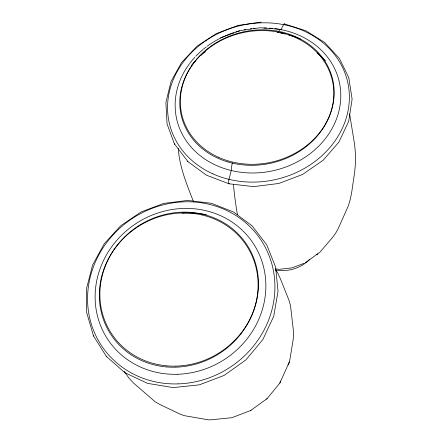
<?xml version="1.0" encoding="UTF-8"?>
<svg xmlns="http://www.w3.org/2000/svg" width="442" height="442" viewBox="0 0 442 442"><rect width="100%" height="100%" fill="white"/><g stroke="black" fill="none" stroke-linecap="round" stroke-linejoin="round"><path stroke-width="0.66" d="M124.163 371.219L129.13 378.358L133.467 382.976L155.087 401.723L159.755 404.452L179.877 414.027L184.032 415.613L208.806 419.9L211.906 419.712L231.818 417.707L250.691 410.496L267.106 398.629L279.852 383.026L289.399 361.904L290.079 358.539L293.538 337.229L293.626 332.688L290.51 305.566L288.913 300.129L280.62 279.333L278.068 273.648L275.67 269.753M281.852 33.222L282.25 32.084M288.046 364.899L289.399 361.904M279.852 383.026L280.742 381.07M278.775 31.382A10.133 2.221 -79 0 1 280.996 29.625L283.521 24.614A3.707 0.801 -79.1 0 1 284.416 24.133M305.45 262.642L319.98 252.144L332.373 237.663L335.55 233.376L338.263 228.514L348.429 205.629L350.456 198.751L351.838 191.342L354.733 171.513L355.495 163.07L355.495 154.225L354.677 144.965L349.594 113.782M250.691 410.496L251.139 410.176M266.476 399.087L267.106 398.629M316.765 254.669L317.875 253.901M304.102 263.294L292.118 267.846L279.366 269.327L275.587 268.885M238.072 25.421L216.26 33.609L197.055 46.183L181.651 62.432L171.06 81.416L165.894 102.478L167.065 123.959L174.402 143.865L187.955 161.623L206.381 175.148L228.774 183.728M220.354 37.918L239.658 30.669L260.123 27.747L280.51 29.354M238.1 25.415L261.106 22.111M93.356 335.738L106.423 356.456L124.821 372.678L147.54 383.363L173.181 387.595L199.32 384.86L224.216 375.374L245.929 359.871L262.83 339.616L273.731 316.223L278.046 291.217L275.559 266.918L266.725 244.769L252.15 225.884L233.354 211.911L211.431 203.298L187.59 200.425L163.739 203.408L141.026 211.989L120.799 225.674L104.301 243.686L92.61 265.007L86.505 288.648L86.704 312.687L93.544 336.036M229.017 183.789L253.653 186.635L278.791 183.474L302.488 174.507L323.163 160.253L338.876 142.109L348.666 121.401L352.114 99.207L348.766 77.582L339.434 58.51L324.555 42.382L305.836 30.752L284.261 23.885M174.402 143.865L174.706 144.263M187.679 161.264L187.955 161.623M106.235 356.153L106.423 356.456M193.336 201.287C186.712 184.187 179.502 166.916 178.264 148.396M280.996 29.625A83.394 71.875 -13.2 0 1 334.743 123.191A83.394 71.875 -13.2 0 1 219.127 166.634A83.394 71.875 -13.2 0 1 189.198 64.123M189.596 63.582A83.394 71.875 -13.2 0 1 194.867 57.245M195.823 56.228A83.394 71.875 -13.2 0 1 202.944 49.57M203.464 49.139A83.394 71.875 -13.2 0 1 206.121 47.04M207.215 46.222A83.394 71.875 -13.2 0 1 233.835 32.647M235.774 32.039A83.394 71.875 -13.2 0 1 239.658 30.957M244.255 29.901A83.394 71.875 -13.2 0 1 245.586 29.642M250.282 28.868A83.394 71.875 -13.2 0 1 251.631 28.686M253.653 28.459A83.394 71.875 -13.2 0 1 255.006 28.327M263.824 27.951A83.394 71.875 -13.2 0 1 266.603 28.001M269.388 28.139A83.394 71.875 -13.2 0 1 272.852 28.426M274.913 28.658A83.394 71.875 -13.2 0 1 278.316 29.15M191.226 65.775A83.787 72.372 -13.2 0 1 195.585 60.687M200.889 55.454A83.787 72.372 -13.2 0 1 205.552 51.532M277.267 32.443A83.787 72.372 -13.2 0 1 278.587 32.642M279.902 32.857A83.787 72.372 -13.2 0 1 285.184 33.94M288.504 34.791A83.787 72.372 -13.2 0 1 300.61 39.172M237.453 214.79A557.666 86.074 -80.8 0 1 233.409 184.275M229.31 183.59A3.823 0.956 -76.6 0 1 228.503 182.877A3.823 0.956 -76.6 0 1 228.973 179.347L231.276 170.518A10.376 2.575 -76.9 0 1 232.354 162.866M309.345 259.736A36.089 33.504 -11.1 0 1 275.427 269.935M317.107 52.929A83.107 71.924 -13.1 0 1 325.572 60.935M182.054 213.166A86.792 80.941 -33.6 0 1 206.447 214.729M218.243 157.175A77.455 66.637 -13.2 0 0 334.174 93.096A77.455 66.637 -13.2 0 0 219.331 40.907A77.455 66.637 -13.2 0 0 218.243 157.175M212.889 173.866A91.522 78.958 -13.2 0 0 349.368 97.339A91.522 78.958 -13.2 0 0 213.105 36.183A91.522 78.958 -13.2 0 0 212.889 173.866M227.862 161.938A77.56 66.753 -13.3 0 0 333.086 84.19A77.56 66.753 -13.3 0 0 209.447 47.714A77.56 66.753 -13.3 0 0 227.862 161.938M177.27 374.28A87.157 81.074 -33.3 0 0 255.979 247.835A87.157 81.074 -33.3 0 0 108.224 251.951A87.157 81.074 -33.3 0 0 177.27 374.28M178.115 383.888A95.638 89.024 -33.4 0 0 263.902 244.785A95.638 89.024 -33.4 0 0 101.732 249.89A95.638 89.024 -33.4 0 0 178.115 383.888M175.916 366.12A80.974 75.234 -33.2 0 0 249.432 248.918A80.974 75.234 -33.2 0 0 112.202 252.393A80.974 75.234 -33.2 0 0 175.916 366.12M166.275 366.91A81.09 75.355 -33.4 0 0 252.835 257.669A81.09 75.355 -33.4 0 0 117.014 245.675A81.09 75.355 -33.4 0 0 166.275 366.91"/></g></svg>
